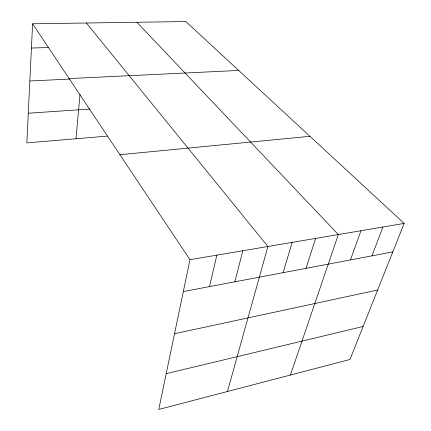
<?xml version="1.0" encoding="UTF-8"?>
<svg xmlns="http://www.w3.org/2000/svg" width="431" height="431" viewBox="0 0 431 431"><rect width="100%" height="100%" fill="white"/><g stroke="black" fill="none" stroke-linecap="round" stroke-linejoin="round"><path stroke-width="0.65" d="M32.605 23.802L189.969 259.688L158.737 409.45L349.983 359.481L404.154 223.42L185.804 21.55L32.605 23.802L26.846 142.898L107.217 136.104M75.996 138.744L79.994 94.362M209.525 286.593L216.858 255.136M234.857 281.799L242.825 250.74M227.449 391.499L267.91 246.489L86.415 23.01M283.065 272.678L292.17 242.384M306.021 268.335L315.632 238.408M290.408 375.051L338.346 234.561L136.918 22.267M350.457 259.925L360.995 230.725M371.964 255.858L382.922 227.013M166.199 373.672L363.123 326.477M174.533 333.718L377.648 289.998M183.326 291.55L392.808 251.914M189.969 259.688L404.154 223.42M119.937 154.707L309.943 136.315M28.284 113.208L90.014 109.059M69.154 78.582L238.693 70.447M29.841 80.996L69.763 79.067M31.436 48.03L48.762 47.529"/></g></svg>
